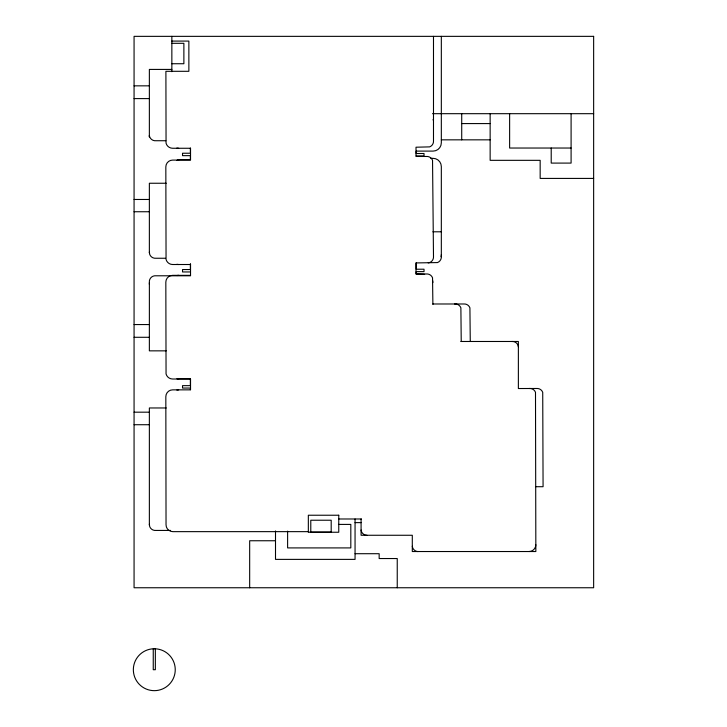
<?xml version="1.0" encoding="UTF-8"?>
<svg xmlns="http://www.w3.org/2000/svg" width="727" height="727" viewBox="0 0 727 727"><rect width="100%" height="100%" fill="white"/><g stroke="black" fill="none" stroke-linecap="round" stroke-linejoin="round"><path stroke-width="1.09" d="M149.398 135.604L149.362 136.994L149.362 69.419L171.854 69.419M149.362 252.105L149.707 254.414A6.025 6.025 0 0 0 155.969 258.249L165.52 258.249M149.38 282.649L149.362 284.312M149.362 524.294L149.707 526.612A6.025 6.025 0 0 0 155.969 530.437L170.6 530.437M428.221 262.929L429.666 262.574A6.025 6.025 0 0 0 433.492 256.313L432.538 160.294A6.025 6.025 0 0 0 426.276 156.469L416.017 156.469L416.017 147.218L429.666 146.872A6.025 6.025 0 0 0 433.492 140.611L433.492 36.35M171.854 41.085L188.866 41.085L188.866 71.301L165.901 71.301L166.056 143.201A6.834 6.834 0 0 0 172.653 148.263L190.538 148.263L190.538 160.094L172.653 160.094A6.834 6.834 0 0 0 165.829 166.928L166.056 259.448A6.834 6.834 0 0 0 172.653 264.51L190.538 264.51M171.863 43.311L183.876 43.311L183.876 63.731L171.854 63.731M134.068 85.841L149.362 85.841M134.068 98.599L149.362 98.599M432.52 113.685L593.641 113.685M432.892 119.837L433.492 119.837M461.718 123.581L490.143 123.581M441.325 139.838L490.143 139.838M165.811 140.729L155.969 140.729A6.025 6.025 0 0 1 149.707 136.903L149.362 135.458M571.095 148.035L509.627 148.035L509.627 113.685M416.189 155.923L424.023 155.923L424.023 153.515L416.189 153.515L416.189 151.098L433.065 151.098A8.261 8.261 0 0 0 441.325 142.837L441.325 36.35M430.811 158.332L433.065 158.332A8.261 8.261 0 0 1 441.325 166.601L441.325 256.313A6.025 6.025 0 0 1 437.5 262.574L416.017 262.929L416.017 273.979L426.276 273.979A6.025 6.025 0 0 1 432.538 277.805L432.892 304.44M593.641 178.415L540.161 178.415L540.161 160.331L490.143 160.331L490.143 113.685M166.229 183.249L149.362 183.249L149.362 252.969M134.068 199.471L149.362 199.471M134.068 211.739L149.362 211.739M432.892 231.795L441.325 231.795M190.365 271.953L182.532 271.953L182.532 269.544L190.365 269.544L190.365 263.892M190.538 275.351L172.653 275.351A6.834 6.834 0 0 0 165.829 282.185L166.056 373.942A6.834 6.834 0 0 0 172.653 379.012L190.538 379.012L190.538 389.854L172.653 389.854A6.834 6.834 0 0 0 165.829 396.688L166.038 524.812A6.834 6.834 0 0 0 172.862 531.646L308.675 531.646M432.892 303.986L463.662 303.986A6.025 6.025 0 0 1 469.915 307.812L470.269 341.481M134.068 324.56L149.362 324.56M134.068 337.292L149.362 337.292M460.891 341.481L518.369 341.481L518.369 388.536L536.471 388.482A6.025 6.025 0 0 1 542.724 392.307L543.078 486.708L535.844 486.708M166.229 350.85L149.362 350.85L149.38 280.84A6.025 6.025 0 0 1 154.697 275.787L190.538 275.787L190.538 264.037M166.229 407.965L149.362 407.965L149.362 525.167M134.068 412.182L149.362 412.182M134.068 424.722L149.362 424.722M338.546 518.987L361.464 518.987M355.058 522.622L361.083 522.622M338.446 524.412L350.814 524.412L350.814 547.913L287.61 547.913L287.61 531.128M331.194 532.109L310.783 532.109L310.783 520.223L331.194 520.223L331.194 532.246M275.506 540.752L249.67 540.752L249.67 587.752M355.058 553.71L379.158 553.71L379.158 558.536L397.242 558.536L397.242 587.752M366.981 535.263L366.117 535.236A6.025 6.025 0 0 1 361.428 531.455L361.083 530.001M418.207 551.529L417.343 551.511A6.025 6.025 0 0 1 412.654 547.722L412.3 546.277M424.623 274.333L416.189 274.043L416.189 271.625L424.023 271.625L424.023 269.217L416.189 269.217L416.189 262.883M518.369 346.752L518.015 345.307A6.025 6.025 0 0 0 511.763 341.481M571.095 113.685L571.095 163.093L551.211 163.093L551.211 148.035M461.718 113.685L461.718 139.838M461.227 341.481L460.882 307.812A6.025 6.025 0 0 0 454.62 303.986M361.083 518.987L361.083 535.263L412.3 535.263L412.3 551.529L535.844 551.529L535.499 392.307A6.025 6.025 0 0 0 529.238 388.482M355.058 519.005L355.058 559.381L275.506 559.381L275.506 530.946M190.365 148.026L190.365 153.233L182.532 153.233L182.532 155.651L190.365 155.651L190.365 159.676L179.696 159.676A8.261 8.261 0 0 0 177.561 159.958M190.365 389.663L190.365 388.054L182.532 388.054L182.532 385.646L190.365 385.646L190.365 378.776L180.114 378.776A8.261 8.261 0 0 1 177.979 378.494M171.854 36.35L171.854 71.682M155.342 648.838L155.342 669.712L153.252 669.712L153.252 648.838M441.325 254.614A8.261 8.261 0 0 1 441.044 256.749M432.61 280.458A8.261 8.261 0 0 1 432.892 282.594M176.915 160.331A6.834 6.834 0 0 1 178.688 160.094M178.688 379.012A6.834 6.834 0 0 1 176.915 378.776M176.915 390.09A6.834 6.834 0 0 1 178.688 389.854M535.844 544.696A6.834 6.834 0 0 1 529.011 551.529M178.688 264.51A6.834 6.834 0 0 1 176.915 264.274M178.688 148.263A6.834 6.834 0 0 1 176.915 148.035M176.915 275.588A6.834 6.834 0 0 1 178.688 275.351M154.297 648.766L151.561 648.947A20.938 20.938 0 0 0 136.631 680.963A20.938 20.938 0 0 0 171.963 680.963A20.938 20.938 0 0 0 157.032 648.947L154.297 648.766M593.641 36.35L134.068 36.35L134.068 587.752L593.641 587.752L593.641 36.35M338.764 515.234L308.339 515.234L308.339 532.246L338.764 532.246L338.764 515.234"/></g></svg>
